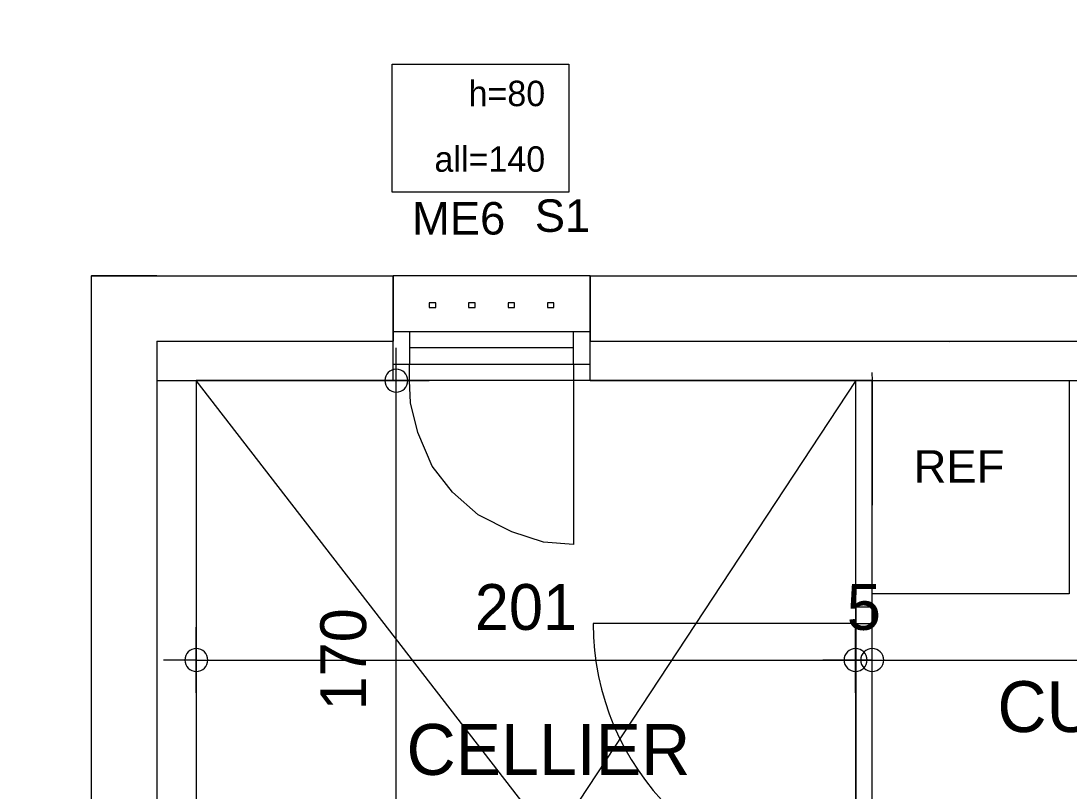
# Model space of a CAD drawing. Header units: metres. Extents: x 1.8 to 67.5, y -52.8 to -10.8.
# Drawn here: x 6.387 to 9.582, y -17.243 to -14.894 of the extents above; entities that cross this region are included whole.
import ezdxf
from ezdxf.enums import TextEntityAlignment as Align
from ezdxf.lldxf.tags import DXFTag

# ---------------------------------------------------------------- set-up
doc = ezdxf.new("R2010")
doc.units = ezdxf.units.M
doc.header["$MEASUREMENT"] = 0
doc.layers.add('Calque commun', color=7, linetype='Continuous')
doc.layers.add('Textes', color=7, linetype='Continuous')
doc.styles.add('Arial8', font='arial.ttf', dxfattribs={"height": 0.098961})
doc.styles.add('Century Gothic11', font='GOTHIC.TTF', dxfattribs={"height": 0.139636})
doc.styles.add('Century Gothic19', font='GOTHIC.TTF', dxfattribs={"height": 0.155151})
doc.styles.add('Century Gothic5', font='GOTHIC.TTF', dxfattribs={"height": 0.077575})
tags = doc.linetypes.add('HIDDEN', pattern=[0.375, 0.25, -0.125]).pattern_tags.tags
tags[6:7] = [DXFTag(74, 4), DXFTag(75, 0), DXFTag(340, '0'), DXFTag(46, 1.0), DXFTag(50, 0.0), DXFTag(44, 0.0), DXFTag(45, 0.0)]
tags[4:5] = [DXFTag(74, 4), DXFTag(75, 0), DXFTag(340, '0'), DXFTag(46, 1.0), DXFTag(50, 0.0), DXFTag(44, 0.0), DXFTag(45, 0.0)]
tags = doc.linetypes.add('HIDDEN2', pattern=[0.1875, 0.125, -0.0625]).pattern_tags.tags
tags[6:7] = [DXFTag(74, 4), DXFTag(75, 0), DXFTag(340, '0'), DXFTag(46, 1.0), DXFTag(50, 0.0), DXFTag(44, 0.0), DXFTag(45, 0.0)]
tags[4:5] = [DXFTag(74, 4), DXFTag(75, 0), DXFTag(340, '0'), DXFTag(46, 1.0), DXFTag(50, 0.0), DXFTag(44, 0.0), DXFTag(45, 0.0)]

# ---------------------------------------------------------------- blocks, each defined once
blk = doc.blocks.new('Block52915')
at = {"layer": 'Calque commun', "color": 7, "linetype": 'Continuous', "lineweight": 18}
for p, q in [((6.8015, -15.6712), (6.6016, -15.6712)), ((6.8015, -15.8712), (6.8016, -15.8712))]:
    blk.add_line(p, q, dxfattribs=at)
at = {"layer": 'Calque commun', "color": 7, "linetype": 'Continuous', "lineweight": 9}
blk.add_line((6.8015, -15.9912), (6.9216, -15.9912), dxfattribs=at)
blk = doc.blocks.new('Block52943')
at = {"layer": 'Calque commun', "color": 7, "linetype": 'Continuous', "lineweight": 18}
for p, q in [((6.6015, -15.6712), (7.5216, -15.6712)), ((8.1216, -15.6712), (10.0516, -15.6712))]:
    blk.add_line(p, q, dxfattribs=at)
at = {"layer": 'Calque commun', "color": 7, "linetype": 'Continuous', "lineweight": 9}
for p, q in [((6.8015, -15.8712), (7.5216, -15.8712)), ((8.1216, -15.8712), (10.0516, -15.8712)), ((6.9216, -15.9912), (7.5216, -15.9912)), ((8.1216, -15.9912), (10.0516, -15.9912))]:
    blk.add_line(p, q, dxfattribs=at)
blk = doc.blocks.new('Block52944')
at = {"layer": 'Calque commun', "color": 7, "linetype": 'Continuous', "lineweight": 18}
blk.add_line((6.6015, -15.6712), (6.6015, -24.6712), dxfattribs=at)
at = {"layer": 'Calque commun', "color": 7, "linetype": 'Continuous', "lineweight": 9}
for p, q in [((6.8015, -15.8712), (6.8015, -24.4712)), ((6.9216, -15.9912), (6.9216, -24.3512))]:
    blk.add_line(p, q, dxfattribs=at)
blk = doc.blocks.new('@PRES_1_$$_1-16')
at = {"layer": 'Calque commun', "color": 5, "linetype": 'Continuous', "lineweight": 9}
for p, q in [((0, 0.32), (0.6, 0.32)), ((0.6, 0.15), (0, 0.15)), ((0.05, 0.05), (0.05, 0.15)), ((0.55, 0.15), (0.55, 0.05)), ((0.05, 0.1), (0.55, 0.1)), ((0.6, 0.05), (0, 0.05)), ((0, 0), (0.6, 0))]:
    blk.add_line(p, q, dxfattribs=at)
blk = doc.blocks.new('@PRES_1_$$_1-17')
at = {"layer": 'Calque commun', "color": 7, "linetype": 'Continuous', "lineweight": 9}
blk.add_line((0, 0), (0, 0.32), dxfattribs=at)
blk = doc.blocks.new('@PRES_1_$$_1-18')
at = {"layer": 'Calque commun', "color": 7, "linetype": 'Continuous', "lineweight": 9}
blk.add_line((0, 0), (0, 0.32), dxfattribs=at)
blk = doc.blocks.new('INTER_2D_COMB6')
at = {"layer": 'Calque commun', "color": 0, "linetype": 'ByBlock', "lineweight": -2}
for name in ['@PRES_1_$$_1-16', '@PRES_1_$$_1-17']:
    blk.add_blockref(name, (0, 0), dxfattribs=at)
at = {"layer": 'Calque commun', "color": 0, "linetype": 'ByBlock', "lineweight": -2, "extrusion": (0, 0, -1), "xscale": -1, "yscale": -1, "zscale": -1, "rotation": -180}
blk.add_blockref('@PRES_1_$$_1-18', (-0.6, 0), dxfattribs=at)
blk = doc.blocks.new('PLACED_COMB6')
at = {"layer": 'Calque commun', "color": 0, "linetype": 'ByBlock', "lineweight": -2}
blk.add_blockref('INTER_2D_COMB6', (0, 0), dxfattribs=at)
blk = doc.blocks.new('XMODULE1PDNONPMR27')
at = {"layer": 'Calque commun', "color": 5, "linetype": 'Continuous', "lineweight": 9}
blk.add_arc((0, 0), 0.5, 0, 359.9994, dxfattribs=at)
blk = doc.blocks.new('XMODULE1PDNONPMR28')
at = {"layer": 'Calque commun', "color": 5, "linetype": 'Continuous', "lineweight": 9}
blk.add_arc((0, 0), 0.5, 0, 359.9994, dxfattribs=at)
blk = doc.blocks.new('DimLine53452-2')
at = {"layer": 'Calque commun', "color": 5, "linetype": 'Continuous', "lineweight": 9}
for p, q in [((6.9216, -16.9433), (6.9216, -16.7433)), ((8.9309, -16.9433), (8.9309, -16.7433)), ((6.9216, -16.8433), (6.8216, -16.8433)), ((6.9216, -16.8433), (8.9309, -16.8433)), ((8.9309, -16.8433), (9.0309, -16.8433))]:
    blk.add_line(p, q, dxfattribs=at)
at = {"layer": 'Calque commun', "color": 5, "linetype": 'Continuous', "lineweight": 9, "xscale": 0.07000000029802322, "yscale": 0.07000000029802322, "zscale": 0.07000000029802322}
for name, p in [('XMODULE1PDNONPMR27', (6.9216, -16.8433)), ('XMODULE1PDNONPMR28', (8.9309, -16.8433))]:
    blk.add_blockref(name, p, dxfattribs=at)
at = {"layer": 'Calque commun', "color": 5, "linetype": 'Continuous', "lineweight": 9, "style": 'Century Gothic11'}
blk.add_text('201', height=0.13964, dxfattribs=at).set_placement((7.9262, -16.7933), align=Align.BOTTOM_CENTER)
blk = doc.blocks.new('XMODULE1PDNONPMR29')
at = {"layer": 'Calque commun', "color": 5, "linetype": 'Continuous', "lineweight": 9}
blk.add_arc((0, 0), 0.5, 0, 359.9994, dxfattribs=at)
blk = doc.blocks.new('XMODULE1PDNONPMR30')
at = {"layer": 'Calque commun', "color": 5, "linetype": 'Continuous', "lineweight": 9}
blk.add_arc((0, 0), 0.5, 0, 359.9994, dxfattribs=at)
blk = doc.blocks.new('DimLine53460-2')
at = {"layer": 'Calque commun', "color": 5, "linetype": 'Continuous', "lineweight": 9}
for p, q in [((8.9309, -16.9433), (8.9309, -16.7433)), ((8.9816, -16.9433), (8.9816, -16.7433)), ((8.9309, -16.8433), (8.8309, -16.8433)), ((8.9309, -16.8433), (8.9816, -16.8433)), ((8.9816, -16.8433), (9.0816, -16.8433))]:
    blk.add_line(p, q, dxfattribs=at)
at = {"layer": 'Calque commun', "color": 5, "linetype": 'Continuous', "lineweight": 9, "xscale": 0.07000000029802322, "yscale": 0.07000000029802322, "zscale": 0.07000000029802322}
for name, p in [('XMODULE1PDNONPMR29', (8.9309, -16.8433)), ('XMODULE1PDNONPMR30', (8.9816, -16.8433))]:
    blk.add_blockref(name, p, dxfattribs=at)
at = {"layer": 'Calque commun', "color": 5, "linetype": 'Continuous', "lineweight": 9, "style": 'Century Gothic11'}
blk.add_text('5', height=0.1396, dxfattribs=at).set_placement((8.9562, -16.7933), align=Align.BOTTOM_CENTER)
blk = doc.blocks.new('XMODULE1PDNONPMR31')
at = {"layer": 'Calque commun', "color": 5, "linetype": 'Continuous', "lineweight": 9}
blk.add_arc((0, 0), 0.5, 0, 359.9994, dxfattribs=at)
blk = doc.blocks.new('XMODULE1PDNONPMR32')
at = {"layer": 'Calque commun', "color": 5, "linetype": 'Continuous', "lineweight": 9}
blk.add_arc((0, 0), 0.5, 0, 359.9994, dxfattribs=at)
blk = doc.blocks.new('DimLine53468-2')
at = {"layer": 'Calque commun', "color": 5, "linetype": 'Continuous', "lineweight": 9}
for p, q in [((8.9816, -16.9433), (8.9816, -16.7433)), ((11.5283, -16.9433), (11.5283, -16.7433)), ((8.9816, -16.8433), (8.8816, -16.8433)), ((8.9816, -16.8433), (11.5283, -16.8433)), ((11.5283, -16.8433), (11.6283, -16.8433))]:
    blk.add_line(p, q, dxfattribs=at)
at = {"layer": 'Calque commun', "color": 5, "linetype": 'Continuous', "lineweight": 9, "xscale": 0.07000000029802322, "yscale": 0.07000000029802322, "zscale": 0.07000000029802322}
for name, p in [('XMODULE1PDNONPMR31', (8.9816, -16.8433)), ('XMODULE1PDNONPMR32', (11.5283, -16.8433))]:
    blk.add_blockref(name, p, dxfattribs=at)
at = {"layer": 'Calque commun', "color": 5, "linetype": 'Continuous', "lineweight": 9, "style": 'Century Gothic11'}
blk.add_text('255', height=0.13964, dxfattribs=at).set_placement((10.2549, -16.7933), align=Align.BOTTOM_CENTER)
blk = doc.blocks.new('XMODULE1PDNONPMR35')
at = {"layer": 'Calque commun', "color": 5, "linetype": 'Continuous', "lineweight": 9}
blk.add_arc((0, 0), 0.5, 0, 359.9994, dxfattribs=at)
blk = doc.blocks.new('XMODULE1PDNONPMR36')
at = {"layer": 'Calque commun', "color": 5, "linetype": 'Continuous', "lineweight": 9}
blk.add_arc((0, 0), 0.5, 0, 359.9994, dxfattribs=at)
blk = doc.blocks.new('DimLine53492')
at = {"layer": 'Calque commun', "color": 5, "linetype": 'Continuous', "lineweight": 9}
for p, q in [((7.5311, -15.9912), (7.5311, -15.8912)), ((7.4311, -15.9912), (7.6311, -15.9912)), ((7.5311, -17.6912), (7.5311, -15.9912)), ((7.4311, -17.6912), (7.6311, -17.6912)), ((7.5311, -17.6912), (7.5311, -17.7912))]:
    blk.add_line(p, q, dxfattribs=at)
at = {"layer": 'Calque commun', "color": 5, "linetype": 'Continuous', "lineweight": 9, "xscale": 0.07000000029802322, "yscale": 0.07000000029802322, "zscale": 0.07000000029802322, "rotation": 90}
for name, p in [('XMODULE1PDNONPMR36', (7.5311, -15.9912)), ('XMODULE1PDNONPMR35', (7.5311, -17.6912))]:
    blk.add_blockref(name, p, dxfattribs=at)
at = {"layer": 'Calque commun', "color": 5, "linetype": 'Continuous', "lineweight": 9, "style": 'Century Gothic11'}
blk.add_text('170', height=0.13964, rotation=90, dxfattribs=at).set_placement((7.4811, -16.8412), align=Align.BOTTOM_CENTER)
blk = doc.blocks.new('60x65')
at = {"layer": 'Calque commun', "color": 7, "linetype": 'HIDDEN', "lineweight": 9}
mesh = blk.add_polyface(dxfattribs=at)
corners = [(0, 0.6), (0.65, 0.6), (0.65, 0), (0, 0)]
mesh.append_faces([[corners[k] for k in face] for face in [(0, 1, 2, 3)]], dxfattribs={"color": 7})
blk = doc.blocks.new('@PRES_1_$$_1-49')
at = {"layer": 'Calque commun', "color": 5, "linetype": 'Continuous', "lineweight": 9}
blk.add_line((0.05, 0.05), (0.05, 0.85), dxfattribs=at)
at = {"layer": 'Calque commun', "color": 5, "linetype": 'Continuous', "lineweight": 9, "extrusion": (0, 0, -1)}
blk.add_arc((-0.05, 0.05), 0.8, 90, 180, dxfattribs=at)
at = {"layer": 'Calque commun', "color": 5, "linetype": 'Continuous', "lineweight": 9}
mesh = blk.add_polyface(dxfattribs=at)
corners = [(0, 0), (0, 0.05), (0.05, 0.05), (0.05, 0)]
mesh.append_faces([[corners[k] for k in face] for face in [(0, 1, 2, 3)]], dxfattribs={"color": 5})
mesh = blk.add_polyface(dxfattribs=at)
corners = [(0.85, 0), (0.85, 0.05), (0.9, 0.05), (0.9, 0)]
mesh.append_faces([[corners[k] for k in face] for face in [(0, 1, 2, 3)]], dxfattribs={"color": 5})
blk = doc.blocks.new('@PRES_1_$$_1-50')
at = {"layer": 'Calque commun', "color": 0, "linetype": 'Continuous', "lineweight": 9}
blk.add_line((0, 0), (0, 0.05), dxfattribs=at)
blk = doc.blocks.new('@PRES_1_$$_1-51')
at = {"layer": 'Calque commun', "color": 0, "linetype": 'Continuous', "lineweight": 9}
blk.add_line((0, 0), (0, 0.05), dxfattribs=at)
blk = doc.blocks.new('INTER_2D_COMB17')
at = {"layer": 'Calque commun', "color": 0, "linetype": 'ByBlock', "lineweight": -2}
blk.add_blockref('@PRES_1_$$_1-49', (0, 0), dxfattribs=at)
at = {"layer": 'Calque commun', "color": 15, "linetype": 'ByBlock', "lineweight": -2}
blk.add_blockref('@PRES_1_$$_1-50', (0, 0), dxfattribs=at)
at = {"layer": 'Calque commun', "color": 15, "linetype": 'ByBlock', "lineweight": -2, "extrusion": (0, 0, -1), "xscale": -1, "yscale": -1, "zscale": -1, "rotation": -180}
blk.add_blockref('@PRES_1_$$_1-51', (-0.9, 0), dxfattribs=at)
blk = doc.blocks.new('PLACED_COMB17')
at = {"layer": 'Calque commun', "color": 0, "linetype": 'ByBlock', "lineweight": -2}
blk.add_blockref('INTER_2D_COMB17', (0, 0), dxfattribs=at)
blk = doc.blocks.new('XMODULE1PDNONPMR75')
at = {"layer": 'Calque commun', "color": 9, "linetype": 'HIDDEN2', "lineweight": 9}
for p, q in [((8.9316, -18.5912), (6.9216, -15.9912)), ((8.9316, -15.9912), (7.2215, -18.5893))]:
    blk.add_line(p, q, dxfattribs=at)
at = {"layer": 'Calque commun', "color": 15, "linetype": 'Continuous', "lineweight": 18}
for p, q in [((8.9815, -15.9912), (8.9315, -15.9912)), ((8.9315, -16.6823), (8.9315, -15.9912)), ((8.9815, -16.6823), (8.9815, -15.9912))]:
    blk.add_line(p, q, dxfattribs=at)
at = {"layer": 'Calque commun', "color": 7, "linetype": 'Continuous', "lineweight": 9}
blk.add_line((8.9816, -15.9912), (8.9816, -16.3712), dxfattribs=at)
at = {"layer": 'Calque commun', "color": 9, "linetype": 'HIDDEN', "lineweight": 9}
blk.add_line((8.9315, -16.7079), (8.9315, -17.6079), dxfattribs=at)
at = {"layer": 'Calque commun', "color": 7, "linetype": 'HIDDEN', "lineweight": 9, "flags": 128}
blk.add_lwpolyline([(8.0716, -15.9412), (8.0716, -16.4912), (7.98, -16.4841), (7.883, -16.4529), (7.7807, -16.4009), (7.7027, -16.3316), (7.6403, -16.2518), (7.5969, -16.1496), (7.5744, -16.0594), (7.5716, -15.9912), (7.5716, -15.9412)], dxfattribs=at)
at = {"layer": 'Calque commun', "color": 5, "linetype": 'Continuous', "lineweight": 9}
for name in ['DimLine53492', 'DimLine53452-2', 'DimLine53468-2', 'DimLine53460-2']:
    blk.add_blockref(name, (0, 0), dxfattribs=at)
at = {"layer": 'Calque commun', "color": 0, "linetype": 'ByBlock', "lineweight": -2, "rotation": 90}
blk.add_blockref('60x65', (9.5816, -16.6412), dxfattribs=at)
at = {"layer": 'Calque commun', "color": 0, "linetype": 'ByBlock', "lineweight": -2, "extrusion": (0, 0, -1), "xscale": -1, "yscale": -1, "zscale": -1, "rotation": 90.00000000000001}
blk.add_blockref('PLACED_COMB17', (-8.9815, -16.6823), dxfattribs=at)
at = {"layer": 'Textes', "color": 5, "linetype": 'ByBlock', "lineweight": -2, "style": 'Arial8'}
blk.add_text('REF', height=0.09896, dxfattribs=at).set_placement((9.1079, -16.332), align=Align.BOTTOM_LEFT)
at = {"layer": 'Textes', "color": 5, "linetype": 'ByBlock', "lineweight": -2, "style": 'Century Gothic19'}
for s, p in [('CUISINE', (10.2048, -16.9079)), ('CELLIER', (8.4271, -17.0385))]:
    blk.add_text(s, height=0.15515, dxfattribs=at).set_placement(p, align=Align.TOP_RIGHT)
at = {"layer": 'Calque commun', "color": 9, "linetype": 'Continuous', "lineweight": 9}
mesh = blk.add_polyface(dxfattribs=at)
corners = [(8.9315, -15.9912), (6.9216, -15.9912), (6.9216, -17.6935), (8.9315, -17.6935)]
mesh.append_faces([[corners[k] for k in face] for face in [(0, 1, 2, 3)]], dxfattribs={"color": 9})
mesh = blk.add_polyface(dxfattribs=at)
corners = [(8.9816, -18.6712), (8.9816, -15.9912), (11.5315, -15.9912), (11.5215, -18.6712)]
mesh.append_faces([[corners[k] for k in face] for face in [(0, 1, 2, 3)]], dxfattribs={"color": 9})

msp = doc.modelspace()

# ---------------------------------------------------------------- linework, layer by layer
at = {"layer": 'Calque commun', "color": 12, "linetype": 'Continuous', "lineweight": 18}
for p, q in [((7.5216, -15.6712), (7.5216, -15.8712)), ((8.1216, -15.6712), (8.1216, -15.8712)), ((7.5216, -15.8712), (6.8015, -15.8715)), ((6.8015, -15.8715), (6.8015, -24.4715)), ((8.1216, -15.8712), (9.2167, -15.8715)), ((8.1216, -15.8712), (9.2167, -15.8715)), ((9.2167, -15.8715), (10.0516, -15.8712))]:
    msp.add_line(p, q, dxfattribs=at)
at = {"layer": 'Calque commun', "color": 7, "linetype": 'Continuous', "lineweight": 9}
for p, q in [((8.9805, -15.9662), (8.9816, -15.9912)), ((8.1216, -15.9912), (6.9216, -15.9912))]:
    msp.add_line(p, q, dxfattribs=at)

# ---------------------------------------------------------------- block references
at = {"layer": 'Calque commun', "color": 0, "linetype": 'ByBlock', "lineweight": -2}
for name in ['Block52943', 'Block52944', 'Block52915', 'XMODULE1PDNONPMR75']:
    msp.add_blockref(name, (0, 0), dxfattribs=at)
at = {"layer": 'Calque commun', "color": 0, "linetype": 'ByBlock', "lineweight": -2, "extrusion": (0, 0, -1), "xscale": -1, "yscale": -1, "zscale": -1, "rotation": -180}
msp.add_blockref('PLACED_COMB6', (-8.1216, -15.9912), dxfattribs=at)

# ---------------------------------------------------------------- texts
at = {"layer": 'Calque commun', "color": 5, "linetype": 'ByBlock', "lineweight": -2, "insert": (7.9849, -15.0767), "char_height": 0.07758, "attachment_point": 3, "line_spacing_factor": 1.546883, "style": 'Century Gothic5'}
msp.add_mtext('h=80\\Pall=140', dxfattribs=at)
at = {"layer": 'Textes', "color": 5, "linetype": 'ByBlock', "lineweight": -2, "style": 'Arial8'}
for s, p in [('ME6', (7.579, -15.5754)), ('S1', (7.9532, -15.5672))]:
    msp.add_text(s, height=0.09896, dxfattribs=at).set_placement(p, align=Align.BOTTOM_LEFT)

# ---------------------------------------------------------------- meshes
at = {"layer": 'Calque commun', "color": 7, "linetype": 'Continuous', "lineweight": 9}
mesh = msp.add_polyface(dxfattribs=at)
corners = [(61.7636, -10.7659), (1.7636, -10.7659), (1.7636, -52.7659), (61.7636, -52.7659)]
mesh.append_faces([[corners[k] for k in face] for face in [(0, 1, 2, 3)]], dxfattribs={"color": 7})
at = {"layer": 'Calque commun', "color": 11, "linetype": 'Continuous', "lineweight": 18}
mesh = msp.add_polyface(dxfattribs=at)
corners = [(7.519, -15.0259), (8.0574, -15.0259), (8.0574, -15.4166), (7.519, -15.4166)]
mesh.append_faces([[corners[k] for k in face] for face in [(0, 1, 2, 3)]], dxfattribs={"color": 11})
at = {"layer": 'Calque commun', "color": 25, "linetype": 'Continuous', "lineweight": 18}
mesh = msp.add_polyface(dxfattribs=at)
corners = [(7.6516, -15.7536), (7.6316, -15.7536), (7.6316, -15.7685), (7.6516, -15.7685)]
mesh.append_faces([[corners[k] for k in face] for face in [(0, 1, 2, 3)]], dxfattribs={"color": 25})
mesh = msp.add_polyface(dxfattribs=at)
corners = [(7.7716, -15.7536), (7.7516, -15.7536), (7.7516, -15.7685), (7.7716, -15.7685)]
mesh.append_faces([[corners[k] for k in face] for face in [(0, 1, 2, 3)]], dxfattribs={"color": 25})
mesh = msp.add_polyface(dxfattribs=at)
corners = [(7.8916, -15.7536), (7.8716, -15.7536), (7.8716, -15.7685), (7.8916, -15.7685)]
mesh.append_faces([[corners[k] for k in face] for face in [(0, 1, 2, 3)]], dxfattribs={"color": 25})
mesh = msp.add_polyface(dxfattribs=at)
corners = [(8.0116, -15.7536), (7.9916, -15.7536), (7.9916, -15.7685), (8.0116, -15.7685)]
mesh.append_faces([[corners[k] for k in face] for face in [(0, 1, 2, 3)]], dxfattribs={"color": 25})

doc.saveas('drawing.dxf')
